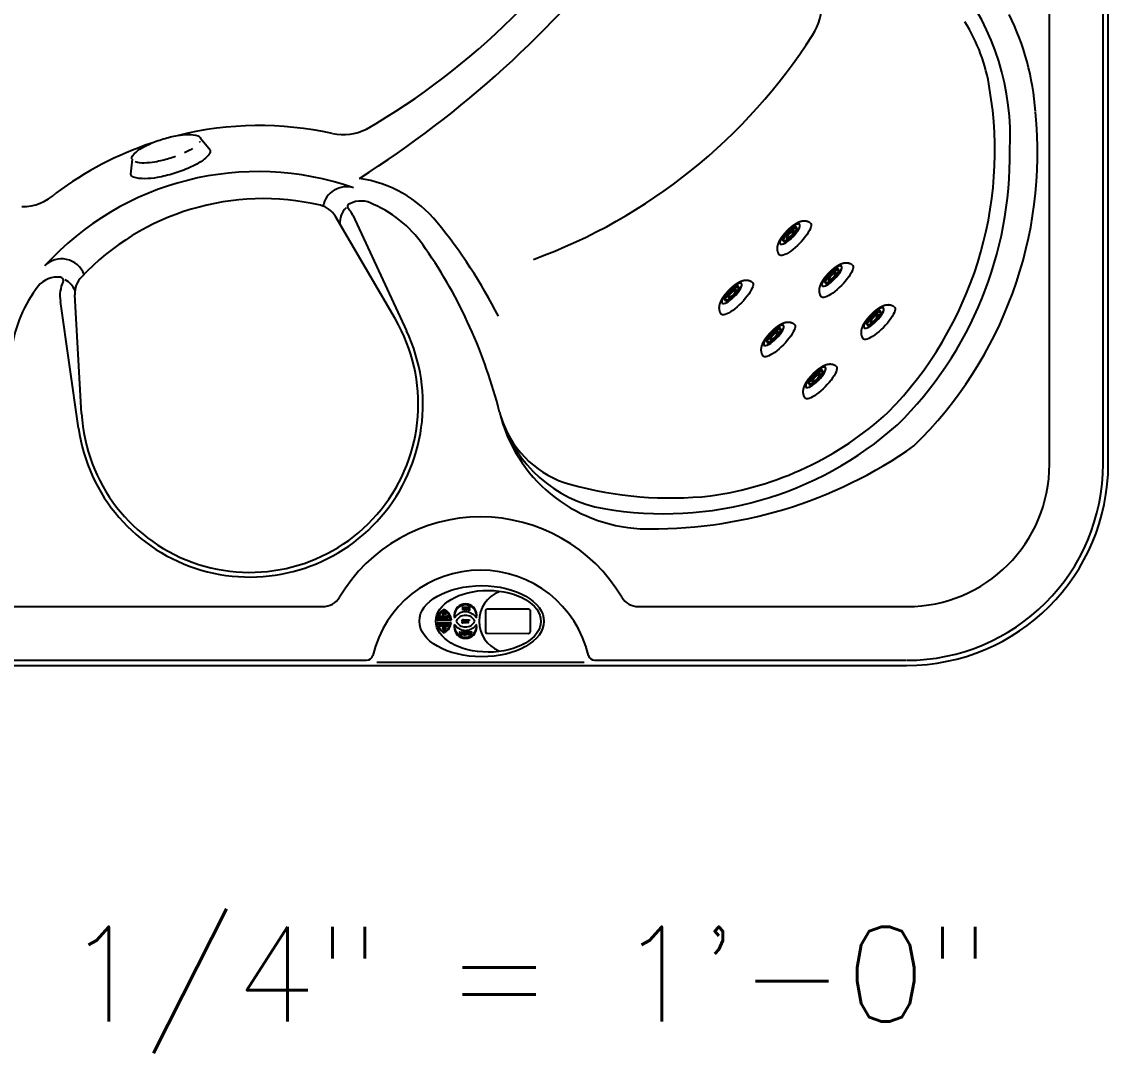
# Model space of a CAD drawing. Extents: x 956 to 1028, y 499 to 635.
# Drawn here: x 982.17 to 1027.97, y 499.37 to 542.87 of the extents above; entities that cross this region are included whole.
import ezdxf
from ezdxf.enums import TextEntityAlignment as Align

# ---------------------------------------------------------------- set-up
doc = ezdxf.new("R2010")
doc.units = 0
doc.header["$MEASUREMENT"] = 0
for name, color, linetype in [('1', 4, 'Continuous'), ('clean', 1, 'Continuous'), ('DIM', 3, 'Continuous')]:
    doc.layers.add(name, color=color, linetype=linetype)
doc.styles.add('SIMPLEX', font='simplex')

# ---------------------------------------------------------------- blocks, each defined once
blk = doc.blocks.new('AUX')
at = {"layer": '1'}
h = blk.add_hatch(color=3, dxfattribs=at)
edge = h.paths.add_edge_path()
edge.add_spline(control_points=[(-1.02, 0.729), (-1.02, 0.729), (-1.02, 0.604), (-1.02, 0.604), (-1.02, 0.578), (-1.022, 0.57), (-1.031, 0.558), (-1.041, 0.546), (-1.056, 0.538), (-1.07, 0.538), (-1.078, 0.538), (-1.085, 0.541), (-1.089, 0.544), (-1.089, 0.545), (-1.09, 0.545), (-1.09, 0.548), (-1.09, 0.552), (-1.089, 0.552), (-1.088, 0.554), (-1.088, 0.554), (-1.081, 0.561), (-1.081, 0.561), (-1.08, 0.561), (-1.08, 0.562), (-1.079, 0.562), (-1.079, 0.562), (-1.077, 0.562), (-1.077, 0.562), (-1.076, 0.562), (-1.076, 0.562), (-1.073, 0.56), (-1.07, 0.559), (-1.066, 0.557), (-1.061, 0.557), (-1.053, 0.557), (-1.047, 0.561), (-1.045, 0.57), (-1.044, 0.575), (-1.043, 0.582), (-1.043, 0.6), (-1.043, 0.6), (-1.043, 0.729), (-1.043, 0.729), (-1.043, 0.729), (-1.02, 0.729), (-1.02, 0.729)], knot_values=[0, 0, 0, 0, 1, 1, 1, 2, 2, 2, 3, 3, 3, 4, 4, 4, 5, 5, 5, 6, 6, 6, 7, 7, 7, 8, 8, 8, 9, 9, 9, 10, 10, 10, 11, 11, 11, 12, 12, 12, 13, 13, 13, 14, 14, 14, 15, 15, 15, 15], degree=3, periodic=0)
h.paths.add_polyline_path([(-0.878, 0.729), (-0.878, 0.714), (-0.953, 0.714), (-0.953, 0.667), (-0.886, 0.667), (-0.886, 0.652), (-0.953, 0.652), (-0.953, 0.598), (-0.876, 0.598), (-0.876, 0.582), (-0.977, 0.582), (-0.977, 0.729)])
h.paths.add_polyline_path([(-0.711, 0.729), (-0.711, 0.713), (-0.771, 0.713), (-0.771, 0.582), (-0.795, 0.582), (-0.795, 0.713), (-0.855, 0.713), (-0.855, 0.729)])
edge = h.paths.add_edge_path()
edge.add_spline(control_points=[(-0.611, 0.711), (-0.611, 0.71), (-0.611, 0.71), (-0.611, 0.71), (-0.611, 0.709), (-0.611, 0.709), (-0.612, 0.708), (-0.612, 0.708), (-0.615, 0.707), (-0.615, 0.707), (-0.616, 0.707), (-0.616, 0.706), (-0.617, 0.706), (-0.617, 0.706), (-0.618, 0.707), (-0.62, 0.708), (-0.627, 0.713), (-0.64, 0.717), (-0.651, 0.717), (-0.668, 0.717), (-0.679, 0.708), (-0.679, 0.695), (-0.679, 0.688), (-0.676, 0.683), (-0.672, 0.68), (-0.667, 0.676), (-0.663, 0.674), (-0.646, 0.667), (-0.628, 0.659), (-0.621, 0.655), (-0.615, 0.649), (-0.608, 0.642), (-0.604, 0.633), (-0.604, 0.623), (-0.604, 0.597), (-0.628, 0.579), (-0.662, 0.579), (-0.673, 0.579), (-0.693, 0.582), (-0.7, 0.585), (-0.703, 0.586), (-0.704, 0.586), (-0.704, 0.588), (-0.704, 0.588), (-0.706, 0.602), (-0.706, 0.602), (-0.706, 0.603), (-0.706, 0.603), (-0.706, 0.604), (-0.706, 0.604), (-0.706, 0.605), (-0.705, 0.605), (-0.705, 0.605), (-0.702, 0.607), (-0.702, 0.607), (-0.701, 0.607), (-0.701, 0.607), (-0.7, 0.607), (-0.7, 0.607), (-0.7, 0.607), (-0.698, 0.606), (-0.688, 0.6), (-0.671, 0.595), (-0.658, 0.595), (-0.64, 0.595), (-0.627, 0.604), (-0.627, 0.618), (-0.627, 0.624), (-0.629, 0.629), (-0.633, 0.633), (-0.637, 0.637), (-0.643, 0.64), (-0.657, 0.646), (-0.677, 0.655), (-0.684, 0.658), (-0.69, 0.664), (-0.697, 0.671), (-0.701, 0.68), (-0.701, 0.69), (-0.701, 0.715), (-0.679, 0.731), (-0.646, 0.731), (-0.636, 0.731), (-0.62, 0.729), (-0.615, 0.727), (-0.614, 0.727), (-0.613, 0.725), (-0.613, 0.724), (-0.613, 0.724), (-0.611, 0.711), (-0.611, 0.711)], knot_values=[0, 0, 0, 0, 1, 1, 1, 2, 2, 2, 3, 3, 3, 4, 4, 4, 5, 5, 5, 6, 6, 6, 7, 7, 7, 8, 8, 8, 9, 9, 9, 10, 10, 10, 11, 11, 11, 12, 12, 12, 13, 13, 13, 14, 14, 14, 15, 15, 15, 16, 16, 16, 17, 17, 17, 18, 18, 18, 19, 19, 19, 20, 20, 20, 21, 21, 21, 22, 22, 22, 23, 23, 23, 24, 24, 24, 25, 25, 25, 26, 26, 26, 27, 27, 27, 28, 28, 28, 29, 29, 29, 30, 30, 30, 30], degree=3, periodic=0)
edge = h.paths.add_edge_path()
edge.add_spline(control_points=[(-0.934, 0.053), (-0.934, 0.052), (-0.934, 0.052), (-0.934, 0.052), (-0.934, 0.051), (-0.934, 0.051), (-0.935, 0.05), (-0.935, 0.05), (-0.939, 0.049), (-0.939, 0.049), (-0.939, 0.049), (-0.94, 0.048), (-0.94, 0.048), (-0.94, 0.048), (-0.941, 0.049), (-0.943, 0.05), (-0.95, 0.055), (-0.964, 0.059), (-0.974, 0.059), (-0.991, 0.059), (-1.002, 0.05), (-1.002, 0.037), (-1.002, 0.03), (-1, 0.025), (-0.995, 0.022), (-0.99, 0.018), (-0.987, 0.016), (-0.969, 0.009), (-0.951, 0.001), (-0.945, -0.003), (-0.938, -0.009), (-0.931, -0.016), (-0.928, -0.025), (-0.928, -0.035), (-0.928, -0.061), (-0.951, -0.079), (-0.985, -0.079), (-0.996, -0.079), (-1.017, -0.076), (-1.024, -0.073), (-1.026, -0.072), (-1.027, -0.072), (-1.027, -0.07), (-1.027, -0.07), (-1.029, -0.056), (-1.029, -0.056), (-1.03, -0.055), (-1.03, -0.055), (-1.03, -0.054), (-1.03, -0.054), (-1.029, -0.053), (-1.028, -0.053), (-1.028, -0.053), (-1.025, -0.051), (-1.025, -0.051), (-1.025, -0.051), (-1.024, -0.051), (-1.024, -0.051), (-1.023, -0.051), (-1.023, -0.051), (-1.021, -0.052), (-1.012, -0.058), (-0.994, -0.063), (-0.981, -0.063), (-0.963, -0.063), (-0.95, -0.054), (-0.95, -0.04), (-0.95, -0.034), (-0.952, -0.029), (-0.956, -0.025), (-0.961, -0.021), (-0.966, -0.018), (-0.981, -0.012), (-1, -0.003), (-1.007, 0), (-1.014, 0.006), (-1.021, 0.013), (-1.024, 0.022), (-1.024, 0.032), (-1.024, 0.057), (-1.002, 0.073), (-0.969, 0.073), (-0.959, 0.073), (-0.943, 0.071), (-0.938, 0.069), (-0.937, 0.069), (-0.936, 0.067), (-0.936, 0.066), (-0.936, 0.066), (-0.934, 0.053), (-0.934, 0.053)], knot_values=[0, 0, 0, 0, 1, 1, 1, 2, 2, 2, 3, 3, 3, 4, 4, 4, 5, 5, 5, 6, 6, 6, 7, 7, 7, 8, 8, 8, 9, 9, 9, 10, 10, 10, 11, 11, 11, 12, 12, 12, 13, 13, 13, 14, 14, 14, 15, 15, 15, 16, 16, 16, 17, 17, 17, 18, 18, 18, 19, 19, 19, 20, 20, 20, 21, 21, 21, 22, 22, 22, 23, 23, 23, 24, 24, 24, 25, 25, 25, 26, 26, 26, 27, 27, 27, 28, 28, 28, 29, 29, 29, 30, 30, 30, 30], degree=3, periodic=0)
h.paths.add_polyline_path([(-0.798, 0.071), (-0.798, 0.056), (-0.873, 0.056), (-0.873, 0.009), (-0.806, 0.009), (-0.806, -0.006), (-0.873, -0.006), (-0.873, -0.06), (-0.796, -0.06), (-0.796, -0.076), (-0.897, -0.076), (-0.897, 0.071)])
h.paths.add_polyline_path([(-0.631, 0.071), (-0.631, 0.055), (-0.691, 0.055), (-0.691, -0.076), (-0.715, -0.076), (-0.715, 0.055), (-0.775, 0.055), (-0.775, 0.071)])
h.paths.add_polyline_path([(-1.11, -0.552), (-1.11, -0.683), (-1.039, -0.683), (-1.039, -0.699), (-1.134, -0.699), (-1.134, -0.552)])
h.paths.add_polyline_path([(-0.997, -0.552), (-0.997, -0.699), (-1.021, -0.699), (-1.021, -0.552)])
edge = h.paths.add_edge_path()
edge.add_spline(control_points=[(-0.826, -0.626), (-0.826, -0.626), (-0.826, -0.695), (-0.826, -0.695), (-0.846, -0.699), (-0.867, -0.702), (-0.883, -0.702), (-0.905, -0.702), (-0.922, -0.697), (-0.935, -0.689), (-0.954, -0.677), (-0.966, -0.654), (-0.966, -0.629), (-0.966, -0.582), (-0.929, -0.549), (-0.875, -0.549), (-0.862, -0.549), (-0.84, -0.552), (-0.835, -0.555), (-0.833, -0.555), (-0.832, -0.556), (-0.832, -0.558), (-0.832, -0.558), (-0.831, -0.571), (-0.831, -0.571), (-0.831, -0.571), (-0.831, -0.571), (-0.831, -0.571), (-0.831, -0.572), (-0.832, -0.573), (-0.832, -0.573), (-0.832, -0.573), (-0.835, -0.575), (-0.835, -0.575), (-0.836, -0.575), (-0.836, -0.575), (-0.836, -0.575), (-0.837, -0.575), (-0.837, -0.575), (-0.84, -0.573), (-0.851, -0.568), (-0.866, -0.564), (-0.879, -0.564), (-0.916, -0.564), (-0.94, -0.588), (-0.94, -0.626), (-0.94, -0.664), (-0.916, -0.687), (-0.878, -0.687), (-0.869, -0.687), (-0.861, -0.686), (-0.85, -0.684), (-0.85, -0.684), (-0.85, -0.626), (-0.85, -0.626), (-0.85, -0.626), (-0.826, -0.626), (-0.826, -0.626)], knot_values=[0, 0, 0, 0, 1, 1, 1, 2, 2, 2, 3, 3, 3, 4, 4, 4, 5, 5, 5, 6, 6, 6, 7, 7, 7, 8, 8, 8, 9, 9, 9, 10, 10, 10, 11, 11, 11, 12, 12, 12, 13, 13, 13, 14, 14, 14, 15, 15, 15, 16, 16, 16, 17, 17, 17, 18, 18, 18, 19, 19, 19, 19], degree=3, periodic=0)
h.paths.add_polyline_path([(-0.685, -0.614), (-0.685, -0.552), (-0.661, -0.552), (-0.661, -0.699), (-0.685, -0.699), (-0.685, -0.629), (-0.767, -0.629), (-0.767, -0.699), (-0.791, -0.699), (-0.791, -0.552), (-0.767, -0.552), (-0.767, -0.614)])
h.paths.add_polyline_path([(-0.502, -0.552), (-0.502, -0.568), (-0.563, -0.568), (-0.563, -0.699), (-0.586, -0.699), (-0.586, -0.568), (-0.646, -0.568), (-0.646, -0.552)])
h = blk.add_hatch(color=3, dxfattribs=at)
edge = h.paths.add_edge_path(flags=16)
edge.add_spline(control_points=[(-1.768, 0.191), (-1.764, 0.19), (-1.761, 0.19), (-1.757, 0.19), (-1.734, 0.19), (-1.725, 0.198), (-1.725, 0.216), (-1.725, 0.226), (-1.729, 0.234), (-1.736, 0.237), (-1.74, 0.239), (-1.746, 0.24), (-1.755, 0.24), (-1.757, 0.24), (-1.762, 0.24), (-1.768, 0.239), (-1.768, 0.239), (-1.768, 0.191), (-1.768, 0.191)], knot_values=[0, 0, 0, 0, 1, 1, 1, 2, 2, 2, 3, 3, 3, 4, 4, 4, 5, 5, 5, 6, 6, 6, 6], degree=3, periodic=0)
edge = h.paths.add_edge_path()
edge.add_spline(control_points=[(-1.787, 0.251), (-1.765, 0.251), (-1.753, 0.251), (-1.752, 0.251), (-1.735, 0.251), (-1.726, 0.249), (-1.719, 0.245), (-1.71, 0.239), (-1.705, 0.229), (-1.705, 0.216), (-1.705, 0.203), (-1.711, 0.192), (-1.722, 0.185), (-1.731, 0.181), (-1.74, 0.179), (-1.756, 0.179), (-1.761, 0.179), (-1.764, 0.179), (-1.768, 0.179), (-1.768, 0.179), (-1.768, 0.134), (-1.768, 0.134), (-1.768, 0.134), (-1.787, 0.134), (-1.787, 0.134), (-1.787, 0.134), (-1.787, 0.251), (-1.787, 0.251)], knot_values=[0, 0, 0, 0, 1, 1, 1, 2, 2, 2, 3, 3, 3, 4, 4, 4, 5, 5, 5, 6, 6, 6, 7, 7, 7, 8, 8, 8, 9, 9, 9, 9], degree=3, periodic=0)
h.paths.add_polyline_path([(-1.929, 0.251), (-1.886, 0.161), (-1.84, 0.251), (-1.822, 0.251), (-1.819, 0.134), (-1.837, 0.134), (-1.839, 0.226), (-1.885, 0.136), (-1.893, 0.135), (-1.937, 0.227), (-1.938, 0.134), (-1.954, 0.134), (-1.947, 0.251)])
h.paths.add_polyline_path([(-1.973, 0.251), (-1.973, 0.239), (-2.032, 0.239), (-2.032, 0.202), (-1.979, 0.202), (-1.979, 0.19), (-2.032, 0.19), (-2.032, 0.147), (-1.971, 0.147), (-1.971, 0.134), (-2.051, 0.134), (-2.051, 0.251)])
h.paths.add_polyline_path([(-2.072, 0.251), (-2.072, 0.238), (-2.12, 0.238), (-2.12, 0.134), (-2.139, 0.134), (-2.139, 0.238), (-2.186, 0.238), (-2.186, 0.251)])
for points in [[(-1.948, 0.454), (-2.014, 0.353), (-1.948, 0.353)], [(-1.939, -0.454), (-1.873, -0.353), (-1.939, -0.353)]]:
    blk.add_hatch(color=3, dxfattribs=at).paths.add_polyline_path(points)
h = blk.add_hatch(color=3, dxfattribs=at)
edge = h.paths.add_edge_path(flags=16)
edge.add_spline(control_points=[(-1.773, -0.207), (-1.769, -0.207), (-1.766, -0.208), (-1.761, -0.208), (-1.739, -0.208), (-1.729, -0.2), (-1.729, -0.182), (-1.729, -0.172), (-1.733, -0.164), (-1.741, -0.161), (-1.745, -0.159), (-1.75, -0.158), (-1.759, -0.158), (-1.762, -0.158), (-1.767, -0.158), (-1.773, -0.158), (-1.773, -0.158), (-1.773, -0.207), (-1.773, -0.207)], knot_values=[0, 0, 0, 0, 1, 1, 1, 2, 2, 2, 3, 3, 3, 4, 4, 4, 5, 5, 5, 6, 6, 6, 6], degree=3, periodic=0)
edge = h.paths.add_edge_path()
edge.add_spline(control_points=[(-1.792, -0.147), (-1.769, -0.147), (-1.758, -0.146), (-1.756, -0.146), (-1.74, -0.146), (-1.731, -0.148), (-1.723, -0.153), (-1.714, -0.159), (-1.709, -0.169), (-1.709, -0.181), (-1.709, -0.195), (-1.716, -0.206), (-1.727, -0.212), (-1.735, -0.217), (-1.745, -0.219), (-1.761, -0.219), (-1.765, -0.219), (-1.768, -0.219), (-1.773, -0.219), (-1.773, -0.219), (-1.773, -0.263), (-1.773, -0.263), (-1.773, -0.263), (-1.792, -0.263), (-1.792, -0.263), (-1.792, -0.263), (-1.792, -0.147), (-1.792, -0.147)], knot_values=[0, 0, 0, 0, 1, 1, 1, 2, 2, 2, 3, 3, 3, 4, 4, 4, 5, 5, 5, 6, 6, 6, 7, 7, 7, 8, 8, 8, 9, 9, 9, 9], degree=3, periodic=0)
h.paths.add_polyline_path([(-1.933, -0.147), (-1.89, -0.237), (-1.844, -0.147), (-1.827, -0.147), (-1.823, -0.263), (-1.842, -0.263), (-1.844, -0.172), (-1.89, -0.261), (-1.897, -0.263), (-1.941, -0.171), (-1.943, -0.263), (-1.958, -0.263), (-1.951, -0.147)])
h.paths.add_polyline_path([(-1.977, -0.147), (-1.977, -0.159), (-2.037, -0.159), (-2.037, -0.196), (-1.984, -0.196), (-1.984, -0.208), (-2.037, -0.208), (-2.037, -0.251), (-1.976, -0.251), (-1.976, -0.263), (-2.056, -0.263), (-2.056, -0.147)])
h.paths.add_polyline_path([(-2.077, -0.147), (-2.077, -0.159), (-2.124, -0.159), (-2.124, -0.263), (-2.143, -0.263), (-2.143, -0.159), (-2.191, -0.159), (-2.191, -0.147)])
for p, q in [((2.422, 0.623), (0.296, 0.623)), ((0.192, 0.519), (0.192, -0.519)), ((2.526, -0.519), (2.526, 0.519)), ((0.296, -0.623), (2.422, -0.623))]:
    blk.add_line(p, q, dxfattribs=at)
at = {"layer": '1', "color": 3}
for p, q in [((-2.267, 0.073), (-1.615, 0.073)), ((-2.267, -0.075), (-1.615, -0.075))]:
    blk.add_line(p, q, dxfattribs=at)
for points in [[(-0.878, 0.729), (-0.878, 0.714), (-0.953, 0.714), (-0.953, 0.667), (-0.886, 0.667), (-0.886, 0.652), (-0.953, 0.652), (-0.953, 0.598), (-0.876, 0.598), (-0.876, 0.582), (-0.977, 0.582), (-0.977, 0.729)], [(-0.711, 0.729), (-0.711, 0.713), (-0.771, 0.713), (-0.771, 0.582), (-0.795, 0.582), (-0.795, 0.713), (-0.855, 0.713), (-0.855, 0.729)], [(-2.072, 0.251), (-2.072, 0.238), (-2.12, 0.238), (-2.12, 0.134), (-2.139, 0.134), (-2.139, 0.238), (-2.186, 0.238), (-2.186, 0.251)], [(-1.973, 0.251), (-1.973, 0.239), (-2.032, 0.239), (-2.032, 0.202), (-1.979, 0.202), (-1.979, 0.19), (-2.032, 0.19), (-2.032, 0.147), (-1.971, 0.147), (-1.971, 0.134), (-2.051, 0.134), (-2.051, 0.251)], [(-2.035, 0.344), (-1.941, 0.487), (-1.847, 0.344)], [(-1.948, 0.454), (-2.014, 0.353), (-1.948, 0.353)], [(-1.929, 0.251), (-1.886, 0.161), (-1.84, 0.251), (-1.822, 0.251), (-1.819, 0.134), (-1.837, 0.134), (-1.839, 0.226), (-1.885, 0.136), (-1.893, 0.135), (-1.937, 0.227), (-1.938, 0.134), (-1.954, 0.134), (-1.947, 0.251)], [(-0.798, 0.071), (-0.798, 0.056), (-0.873, 0.056), (-0.873, 0.009), (-0.806, 0.009), (-0.806, -0.006), (-0.873, -0.006), (-0.873, -0.06), (-0.796, -0.06), (-0.796, -0.076), (-0.897, -0.076), (-0.897, 0.071)], [(-0.631, 0.071), (-0.631, 0.055), (-0.691, 0.055), (-0.691, -0.076), (-0.715, -0.076), (-0.715, 0.055), (-0.775, 0.055), (-0.775, 0.071)], [(-2.077, -0.147), (-2.077, -0.159), (-2.124, -0.159), (-2.124, -0.263), (-2.143, -0.263), (-2.143, -0.159), (-2.191, -0.159), (-2.191, -0.147)], [(-1.977, -0.147), (-1.977, -0.159), (-2.037, -0.159), (-2.037, -0.196), (-1.984, -0.196), (-1.984, -0.208), (-2.037, -0.208), (-2.037, -0.251), (-1.976, -0.251), (-1.976, -0.263), (-2.056, -0.263), (-2.056, -0.147)], [(-2.04, -0.343), (-1.852, -0.343), (-1.946, -0.487)], [(-1.933, -0.147), (-1.89, -0.237), (-1.844, -0.147), (-1.827, -0.147), (-1.823, -0.263), (-1.842, -0.263), (-1.844, -0.172), (-1.89, -0.261), (-1.897, -0.263), (-1.941, -0.171), (-1.943, -0.263), (-1.958, -0.263), (-1.951, -0.147)], [(-1.939, -0.454), (-1.873, -0.353), (-1.939, -0.353)], [(-1.11, -0.552), (-1.11, -0.683), (-1.039, -0.683), (-1.039, -0.699), (-1.134, -0.699), (-1.134, -0.552)], [(-0.997, -0.552), (-0.997, -0.699), (-1.021, -0.699), (-1.021, -0.552)], [(-0.685, -0.614), (-0.685, -0.552), (-0.661, -0.552), (-0.661, -0.699), (-0.685, -0.699), (-0.685, -0.629), (-0.767, -0.629), (-0.767, -0.699), (-0.791, -0.699), (-0.791, -0.552), (-0.767, -0.552), (-0.767, -0.614)], [(-0.502, -0.552), (-0.502, -0.568), (-0.563, -0.568), (-0.563, -0.699), (-0.586, -0.699), (-0.586, -0.568), (-0.646, -0.568), (-0.646, -0.552)]]:
    blk.add_lwpolyline(points, close=True, dxfattribs=at)
at = {"layer": '1'}
for centre, radius, start, end in [((1.518, 0), 1.649, 112.1782, 247.8397), ((0.296, 0.519), 0.104, 90, 180), ((2.422, 0.519), 0.104, 0, 90), ((0.296, -0.519), 0.104, 180, 270), ((2.422, -0.519), 0.104, 270, 0)]:
    blk.add_arc(centre, radius, start, end, dxfattribs=at)
at = {"layer": '1', "color": 3}
for centre, radius, start, end in [((-0.837, -0.186), 0.669, 36.528, 143.472), ((-0.836, -0.244), 0.548, 26.9389, 153.0611), ((-0.836, 0.253), 0.548, 206.9389, 333.0611), ((-0.837, 0.194), 0.669, 216.528, 323.472)]:
    blk.add_arc(centre, radius, start, end, dxfattribs=at)
at = {"layer": '1'}
for centre, major_axis, ratio in [((0, 0), (-3.222, 0), 0.571434), ((0.342, 0), (-2.717, 0), 0.588498)]:
    blk.add_ellipse(centre, major_axis=major_axis, ratio=ratio, dxfattribs=at)
at = {"layer": '1', "color": 3}
for points, knots in [([(-1.941, 0.559), (-1.76, 0.467), (-1.632, 0.285), (-1.615, 0.073), (-1.615, 0.073), (-1.577, 0.073), (-1.577, 0.073), (-1.593, 0.29), (-1.718, 0.477), (-1.898, 0.58), (-1.912, 0.588), (-1.926, 0.595), (-1.941, 0.602), (-1.956, 0.595), (-1.97, 0.588), (-1.984, 0.58), (-2.164, 0.477), (-2.289, 0.29), (-2.305, 0.073), (-2.305, 0.073), (-2.267, 0.073), (-2.267, 0.073), (-2.25, 0.285), (-2.122, 0.467), (-1.941, 0.559)], [0, 0, 0, 0, 1, 1, 1, 2, 2, 2, 3, 3, 3, 4, 4, 4, 5, 5, 5, 6, 6, 6, 7, 7, 7, 8, 8, 8, 8]), ([(-0.272, 0.173), (-0.261, 0.218), (-0.255, 0.264), (-0.255, 0.312), (-0.255, 0.633), (-0.515, 0.894), (-0.837, 0.894), (-1.158, 0.894), (-1.419, 0.633), (-1.419, 0.312), (-1.419, 0.264), (-1.413, 0.217), (-1.402, 0.173)], [4, 4, 4, 4, 5, 5, 5, 6, 6, 6, 7, 7, 7, 8, 8, 8, 8]), ([(-1.384, 0.312), (-1.384, 0.614), (-1.139, 0.859), (-0.837, 0.859), (-0.535, 0.859), (-0.29, 0.614), (-0.29, 0.312), (-0.29, 0.278), (-0.293, 0.245), (-0.299, 0.213)], [0, 0, 0, 0, 1, 1, 1, 2, 2, 2, 3, 3, 3, 3]), ([(-0.611, 0.711), (-0.611, 0.71), (-0.611, 0.71), (-0.611, 0.71), (-0.611, 0.709), (-0.611, 0.709), (-0.612, 0.708), (-0.612, 0.708), (-0.615, 0.707), (-0.615, 0.707), (-0.616, 0.707), (-0.616, 0.706), (-0.617, 0.706), (-0.617, 0.706), (-0.618, 0.707), (-0.62, 0.708), (-0.627, 0.713), (-0.64, 0.717), (-0.651, 0.717), (-0.668, 0.717), (-0.679, 0.708), (-0.679, 0.695), (-0.679, 0.688), (-0.676, 0.683), (-0.672, 0.68), (-0.667, 0.676), (-0.663, 0.674), (-0.646, 0.667), (-0.628, 0.659), (-0.621, 0.655), (-0.615, 0.649), (-0.608, 0.642), (-0.604, 0.633), (-0.604, 0.623), (-0.604, 0.597), (-0.628, 0.579), (-0.662, 0.579), (-0.673, 0.579), (-0.693, 0.582), (-0.7, 0.585), (-0.703, 0.586), (-0.704, 0.586), (-0.704, 0.588), (-0.704, 0.588), (-0.706, 0.602), (-0.706, 0.602), (-0.706, 0.603), (-0.706, 0.603), (-0.706, 0.604), (-0.706, 0.604), (-0.706, 0.605), (-0.705, 0.605), (-0.705, 0.605), (-0.702, 0.607), (-0.702, 0.607), (-0.701, 0.607), (-0.701, 0.607), (-0.7, 0.607), (-0.7, 0.607), (-0.7, 0.607), (-0.698, 0.606), (-0.688, 0.6), (-0.671, 0.595), (-0.658, 0.595), (-0.64, 0.595), (-0.627, 0.604), (-0.627, 0.618), (-0.627, 0.624), (-0.629, 0.629), (-0.633, 0.633), (-0.637, 0.637), (-0.643, 0.64), (-0.657, 0.646), (-0.677, 0.655), (-0.684, 0.658), (-0.69, 0.664), (-0.697, 0.671), (-0.701, 0.68), (-0.701, 0.69), (-0.701, 0.715), (-0.679, 0.731), (-0.646, 0.731), (-0.636, 0.731), (-0.62, 0.729), (-0.615, 0.727), (-0.614, 0.727), (-0.613, 0.725), (-0.613, 0.724), (-0.613, 0.724), (-0.611, 0.711), (-0.611, 0.711)], [0, 0, 0, 0, 1, 1, 1, 2, 2, 2, 3, 3, 3, 4, 4, 4, 5, 5, 5, 6, 6, 6, 7, 7, 7, 8, 8, 8, 9, 9, 9, 10, 10, 10, 11, 11, 11, 12, 12, 12, 13, 13, 13, 14, 14, 14, 15, 15, 15, 16, 16, 16, 17, 17, 17, 18, 18, 18, 19, 19, 19, 20, 20, 20, 21, 21, 21, 22, 22, 22, 23, 23, 23, 24, 24, 24, 25, 25, 25, 26, 26, 26, 27, 27, 27, 28, 28, 28, 29, 29, 29, 30, 30, 30, 30]), ([(-1.787, 0.251), (-1.765, 0.251), (-1.753, 0.251), (-1.752, 0.251), (-1.735, 0.251), (-1.726, 0.249), (-1.719, 0.245), (-1.71, 0.239), (-1.705, 0.229), (-1.705, 0.216), (-1.705, 0.203), (-1.711, 0.192), (-1.722, 0.185), (-1.731, 0.181), (-1.74, 0.179), (-1.756, 0.179), (-1.761, 0.179), (-1.764, 0.179), (-1.768, 0.179), (-1.768, 0.179), (-1.768, 0.134), (-1.768, 0.134), (-1.768, 0.134), (-1.787, 0.134), (-1.787, 0.134), (-1.787, 0.134), (-1.787, 0.251), (-1.787, 0.251)], [0, 0, 0, 0, 1, 1, 1, 2, 2, 2, 3, 3, 3, 4, 4, 4, 5, 5, 5, 6, 6, 6, 7, 7, 7, 8, 8, 8, 9, 9, 9, 9]), ([(-1.768, 0.191), (-1.764, 0.19), (-1.761, 0.19), (-1.757, 0.19), (-1.734, 0.19), (-1.725, 0.198), (-1.725, 0.216), (-1.725, 0.226), (-1.729, 0.234), (-1.736, 0.237), (-1.74, 0.239), (-1.746, 0.24), (-1.755, 0.24), (-1.757, 0.24), (-1.762, 0.24), (-1.768, 0.239), (-1.768, 0.239), (-1.768, 0.191), (-1.768, 0.191)], [0, 0, 0, 0, 1, 1, 1, 2, 2, 2, 3, 3, 3, 4, 4, 4, 5, 5, 5, 6, 6, 6, 6]), ([(-0.934, 0.053), (-0.934, 0.052), (-0.934, 0.052), (-0.934, 0.052), (-0.934, 0.051), (-0.934, 0.051), (-0.935, 0.05), (-0.935, 0.05), (-0.939, 0.049), (-0.939, 0.049), (-0.939, 0.049), (-0.94, 0.048), (-0.94, 0.048), (-0.94, 0.048), (-0.941, 0.049), (-0.943, 0.05), (-0.95, 0.055), (-0.964, 0.059), (-0.974, 0.059), (-0.991, 0.059), (-1.002, 0.05), (-1.002, 0.037), (-1.002, 0.03), (-1, 0.025), (-0.995, 0.022), (-0.99, 0.018), (-0.987, 0.016), (-0.969, 0.009), (-0.951, 0.001), (-0.945, -0.003), (-0.938, -0.009), (-0.931, -0.016), (-0.928, -0.025), (-0.928, -0.035), (-0.928, -0.061), (-0.951, -0.079), (-0.985, -0.079), (-0.996, -0.079), (-1.017, -0.076), (-1.024, -0.073), (-1.026, -0.072), (-1.027, -0.072), (-1.027, -0.07), (-1.027, -0.07), (-1.029, -0.056), (-1.029, -0.056), (-1.03, -0.055), (-1.03, -0.055), (-1.03, -0.054), (-1.03, -0.054), (-1.029, -0.053), (-1.028, -0.053), (-1.028, -0.053), (-1.025, -0.051), (-1.025, -0.051), (-1.025, -0.051), (-1.024, -0.051), (-1.024, -0.051), (-1.023, -0.051), (-1.023, -0.051), (-1.021, -0.052), (-1.012, -0.058), (-0.994, -0.063), (-0.981, -0.063), (-0.963, -0.063), (-0.95, -0.054), (-0.95, -0.04), (-0.95, -0.034), (-0.952, -0.029), (-0.956, -0.025), (-0.961, -0.021), (-0.966, -0.018), (-0.981, -0.012), (-1, -0.003), (-1.007, 0), (-1.014, 0.006), (-1.021, 0.013), (-1.024, 0.022), (-1.024, 0.032), (-1.024, 0.057), (-1.002, 0.073), (-0.969, 0.073), (-0.959, 0.073), (-0.943, 0.071), (-0.938, 0.069), (-0.937, 0.069), (-0.936, 0.067), (-0.936, 0.066), (-0.936, 0.066), (-0.934, 0.053), (-0.934, 0.053)], [0, 0, 0, 0, 1, 1, 1, 2, 2, 2, 3, 3, 3, 4, 4, 4, 5, 5, 5, 6, 6, 6, 7, 7, 7, 8, 8, 8, 9, 9, 9, 10, 10, 10, 11, 11, 11, 12, 12, 12, 13, 13, 13, 14, 14, 14, 15, 15, 15, 16, 16, 16, 17, 17, 17, 18, 18, 18, 19, 19, 19, 20, 20, 20, 21, 21, 21, 22, 22, 22, 23, 23, 23, 24, 24, 24, 25, 25, 25, 26, 26, 26, 27, 27, 27, 28, 28, 28, 29, 29, 29, 30, 30, 30, 30]), ([(-1.792, -0.147), (-1.769, -0.147), (-1.758, -0.146), (-1.756, -0.146), (-1.74, -0.146), (-1.731, -0.148), (-1.723, -0.153), (-1.714, -0.159), (-1.709, -0.169), (-1.709, -0.181), (-1.709, -0.195), (-1.716, -0.206), (-1.727, -0.212), (-1.735, -0.217), (-1.745, -0.219), (-1.761, -0.219), (-1.765, -0.219), (-1.768, -0.219), (-1.773, -0.219), (-1.773, -0.219), (-1.773, -0.263), (-1.773, -0.263), (-1.773, -0.263), (-1.792, -0.263), (-1.792, -0.263), (-1.792, -0.263), (-1.792, -0.147), (-1.792, -0.147)], [0, 0, 0, 0, 1, 1, 1, 2, 2, 2, 3, 3, 3, 4, 4, 4, 5, 5, 5, 6, 6, 6, 7, 7, 7, 8, 8, 8, 9, 9, 9, 9]), ([(-1.773, -0.207), (-1.769, -0.207), (-1.766, -0.208), (-1.761, -0.208), (-1.739, -0.208), (-1.729, -0.2), (-1.729, -0.182), (-1.729, -0.172), (-1.733, -0.164), (-1.741, -0.161), (-1.745, -0.159), (-1.75, -0.158), (-1.759, -0.158), (-1.762, -0.158), (-1.767, -0.158), (-1.773, -0.158), (-1.773, -0.158), (-1.773, -0.207), (-1.773, -0.207)], [0, 0, 0, 0, 1, 1, 1, 2, 2, 2, 3, 3, 3, 4, 4, 4, 5, 5, 5, 6, 6, 6, 6]), ([(-1.401, -0.164), (-1.412, -0.209), (-1.418, -0.255), (-1.418, -0.303), (-1.418, -0.625), (-1.157, -0.885), (-0.836, -0.885), (-0.515, -0.885), (-0.254, -0.625), (-0.254, -0.303), (-0.254, -0.255), (-0.26, -0.209), (-0.271, -0.164)], [4, 4, 4, 4, 5, 5, 5, 6, 6, 6, 7, 7, 7, 8, 8, 8, 8]), ([(-0.289, -0.303), (-0.289, -0.605), (-0.534, -0.85), (-0.836, -0.85), (-1.138, -0.85), (-1.383, -0.605), (-1.383, -0.303), (-1.383, -0.269), (-1.38, -0.236), (-1.374, -0.204)], [0, 0, 0, 0, 1, 1, 1, 2, 2, 2, 3, 3, 3, 3]), ([(-0.826, -0.626), (-0.826, -0.626), (-0.826, -0.695), (-0.826, -0.695), (-0.846, -0.699), (-0.867, -0.702), (-0.883, -0.702), (-0.905, -0.702), (-0.922, -0.697), (-0.935, -0.689), (-0.954, -0.677), (-0.966, -0.654), (-0.966, -0.629), (-0.966, -0.582), (-0.929, -0.549), (-0.875, -0.549), (-0.862, -0.549), (-0.84, -0.552), (-0.835, -0.555), (-0.833, -0.555), (-0.832, -0.556), (-0.832, -0.558), (-0.832, -0.558), (-0.831, -0.571), (-0.831, -0.571), (-0.831, -0.571), (-0.831, -0.571), (-0.831, -0.571), (-0.831, -0.572), (-0.832, -0.573), (-0.832, -0.573), (-0.832, -0.573), (-0.835, -0.575), (-0.835, -0.575), (-0.836, -0.575), (-0.836, -0.575), (-0.836, -0.575), (-0.837, -0.575), (-0.837, -0.575), (-0.84, -0.573), (-0.851, -0.568), (-0.866, -0.564), (-0.879, -0.564), (-0.916, -0.564), (-0.94, -0.588), (-0.94, -0.626), (-0.94, -0.664), (-0.916, -0.687), (-0.878, -0.687), (-0.869, -0.687), (-0.861, -0.686), (-0.85, -0.684), (-0.85, -0.684), (-0.85, -0.626), (-0.85, -0.626), (-0.85, -0.626), (-0.826, -0.626), (-0.826, -0.626)], [0, 0, 0, 0, 1, 1, 1, 2, 2, 2, 3, 3, 3, 4, 4, 4, 5, 5, 5, 6, 6, 6, 7, 7, 7, 8, 8, 8, 9, 9, 9, 10, 10, 10, 11, 11, 11, 12, 12, 12, 13, 13, 13, 14, 14, 14, 15, 15, 15, 16, 16, 16, 17, 17, 17, 18, 18, 18, 19, 19, 19, 19])]:
    blk.add_open_spline(points, degree=3, knots=knots, dxfattribs=at)
for points in [[(-1.984, 0.58), (-2.164, 0.477), (-2.289, 0.29), (-2.305, 0.073)], [(-1.941, 0.602), (-1.956, 0.595), (-1.97, 0.588), (-1.984, 0.58)], [(-1.898, 0.58), (-1.912, 0.588), (-1.926, 0.595), (-1.941, 0.602)], [(-1.577, 0.073), (-1.593, 0.29), (-1.718, 0.477), (-1.898, 0.58)], [(-2.305, 0.073), (-2.305, 0.073), (-2.267, 0.073), (-2.267, 0.073)], [(-2.267, 0.073), (-2.25, 0.285), (-2.122, 0.467), (-1.941, 0.559)], [(-1.941, 0.559), (-1.76, 0.467), (-1.632, 0.285), (-1.615, 0.073)], [(-1.615, 0.073), (-1.615, 0.073), (-1.577, 0.073), (-1.577, 0.073)], [(-1.402, 0.173), (-1.393, 0.186), (-1.384, 0.2), (-1.375, 0.213)], [(-1.375, 0.213), (-1.381, 0.245), (-1.384, 0.278), (-1.384, 0.312)], [(-0.299, 0.213), (-0.29, 0.2), (-0.281, 0.186), (-0.272, 0.173)], [(-2.267, -0.075), (-2.267, -0.075), (-2.305, -0.075), (-2.305, -0.075)], [(-2.305, -0.075), (-2.289, -0.292), (-2.164, -0.479), (-1.984, -0.582)], [(-1.941, -0.562), (-2.122, -0.469), (-2.25, -0.288), (-2.267, -0.075)], [(-1.615, -0.075), (-1.632, -0.288), (-1.76, -0.469), (-1.941, -0.562)], [(-1.898, -0.582), (-1.718, -0.479), (-1.593, -0.292), (-1.577, -0.075)], [(-1.577, -0.075), (-1.577, -0.075), (-1.615, -0.075), (-1.615, -0.075)], [(-1.374, -0.204), (-1.383, -0.191), (-1.392, -0.178), (-1.401, -0.164)], [(-0.271, -0.164), (-0.28, -0.178), (-0.289, -0.191), (-0.298, -0.204)], [(-0.298, -0.204), (-0.292, -0.236), (-0.289, -0.269), (-0.289, -0.303)], [(-1.984, -0.582), (-1.97, -0.59), (-1.956, -0.598), (-1.941, -0.605)], [(-1.941, -0.605), (-1.926, -0.598), (-1.912, -0.59), (-1.898, -0.582)]]:
    blk.add_open_spline(points, degree=3, dxfattribs=at)
blk = doc.blocks.new('2011 HOT SPOT SX')
at = {"layer": '1', "linetype": 'Continuous'}
for p, q in [((69.594, 8.479), (69.594, 63.594)), ((72.073, 8.5), (72.073, 63.573)), ((40.226, 18.983), (42.501, 14.109)), ((28.668, 10), (27.91, 15.34)), ((8.479, 2.479), (38.966, 2.479)), ((52.273, 2.479), (63.594, 2.479)), ((8.5, 0), (63.573, 0))]:
    blk.add_line(p, q, dxfattribs=at)
at = {"layer": '1', "color": 3, "linetype": 'Continuous'}
for p, q in [((71.857, 8.5), (71.857, 63.573)), ((8.5, 0.216), (40.811, 0.216)), ((41.24, 0.134), (49.99, 0.134)), ((50.425, 0.216), (63.534, 0.216))]:
    blk.add_line(p, q, dxfattribs=at)
at = {"layer": '1', "color": 2}
for p, q in [((34.215, 21.729), (33.813, 22.222)), ((30.926, 21.346), (30.866, 20.712)), ((42.026, 14.596), (39.503, 18.929)), ((28.802, 10.624), (28.52, 15.63))]:
    blk.add_line(p, q, dxfattribs=at)
at = {"layer": '1', "color": 3}
for p, q in [((58.835, 18.328), (58.882, 18.283)), ((58.513, 18), (58.56, 17.954)), ((60.604, 16.56), (60.651, 16.514)), ((60.282, 16.232), (60.328, 16.186)), ((56.386, 15.827), (56.433, 15.781)), ((56.064, 15.499), (56.111, 15.453)), ((62.373, 14.791), (62.419, 14.745)), ((62.05, 14.463), (62.097, 14.417)), ((58.155, 14.059), (58.202, 14.013)), ((57.833, 13.73), (57.879, 13.685)), ((59.601, 11.962), (59.648, 11.916)), ((59.924, 12.29), (59.97, 12.244))]:
    blk.add_line(p, q, dxfattribs=at)
at = {"layer": '1', "color": 2}
for points in [[(30.921, 21.363, -0.216002), (30.953, 21.489, -0.081817), (31.259, 21.767, -0.04033), (31.661, 21.984, -0.029604), (32.243, 22.199, -0.029604), (32.847, 22.344, -0.04033), (33.301, 22.387, -0.081817), (33.711, 22.326, -0.245947), (33.813, 22.222, -0.245947)], [(33.813, 22.222, -0.005775), (33.814, 22.219, -0.081817)], [(34.215, 21.729, -0.245947), (34.183, 21.564, -0.081817), (33.828, 21.24, -0.04033), (33.362, 20.99, -0.029604), (32.686, 20.74, -0.029604), (31.986, 20.572, -0.04033), (31.459, 20.521, -0.081817), (30.984, 20.592, -0.245947), (30.866, 20.712, -0.196903)]]:
    blk.add_lwpolyline(points, format="xyb", dxfattribs=at)
at = {"layer": '1', "color": 3}
for points in [[(33.791, 22.086, -0.012327), (33.786, 22.08, -0.007666), (33.761, 22.049, -0.034668)], [(33.469, 21.794, -0.033602), (33.136, 21.611, -0.029604)], [(32.758, 21.457, -0.013206), (32.495, 21.37, -0.029604), (31.891, 21.225, -0.04033), (31.437, 21.181, -0.075759), (31.057, 21.233, -0.245947)]]:
    blk.add_lwpolyline(points, format="xyb", dxfattribs=at)
at = {"layer": '1', "linetype": 'Continuous'}
for centre, radius, start, end in [((25.559, 48.9), 30.391, 300.1035, 329.3321), ((57.262, 28.062), 2.771, 327.6261, 29.5775), ((39.849, 39.102), 23.388, 289.9815, 327.6261), ((36.292, 8.457), 14.305, 77.5816, 103.7983), ((39.816, 24.661), 2.277, 258.6759, 295.68), ((36.292, 8.457), 14.305, 108.4991, 126.81), ((36.232, 8.681), 12.141, 70.5908, 137.7596), ((39.965, 19.174), 1.005, 72.5036, 168.9295), ((39.771, 15.414), 5.174, 39.1445, 81.7709), ((26.284, 21.457), 2.112, 269.7955, 312.8827), ((39.465, 18.669), 0.824, 22.4478, 46.1712), ((26.129, 4.31), 22.764, 27.2217, 39.1445), ((27.961, 16.138), 1.005, 20.4675, 135.5117), ((29.299, 15.59), 1.411, 154.7312, 190.0502), ((35.891, 11.023), 7.295, 188.0668, 25.0195), ((63.573, 8.5), 8.5, 270, 0), ((63.594, 8.479), 6, 270, 0), ((45.62, -0.655), 6.919, 30.721, 149.279), ((38.966, 3.299), 0.82, 270, 329.279), ((52.273, 3.299), 0.82, 210.721, 270)]:
    blk.add_arc(centre, radius, start, end, dxfattribs=at)
at = {"layer": '1', "color": 3, "linetype": 'Continuous'}
for centre, radius, start, end in [((16.843, 57.868), 44.203, 302.3744, 322.2677), ((57.332, 22.317), 10.606, 356.8185, 37.814), ((59.693, 23.195), 7.466, 8.7569, 31.9027), ((51.51, 21.704), 15.782, 315.6774, 9.5843), ((51.999, 21.473), 15.924, 314.6656, 0.9168), ((53.404, 20.918), 13.899, 277.8856, 312.5401), ((51.759, 12.039), 5.508, 196.7972, 260.0788), ((50.522, 11.712), 4.229, 200.2311, 254.397), ((53.341, 21.203), 14.808, 260.1586, 311.7057), ((63.573, 8.5), 8.284, 270, 0), ((53.619, 22.801), 15.742, 254.397, 276.1689), ((45.618, -0.649), 4.669, 13.2862, 166.7138), ((40.811, 0.486), 0.27, 270, 346.7138), ((50.425, 0.486), 0.27, 193.2862, 270)]:
    blk.add_arc(centre, radius, start, end, dxfattribs=at)
at = {"layer": '1', "color": 2, "linetype": 'Continuous'}
for centre, radius, start, end in [((58.009, 22.564), 11.025, 4.1132, 26.2963), ((51.781, 21.632), 17.31, 314.3572, 5.6062), ((40.564, 18.675), 0.877, 134.7274, 184.2975), ((40.115, 19.345), 0.114, 100.1692, 226.1712), ((40.58, 18.565), 1.016, 59.0994, 117.7651), ((39.097, 14.846), 5.01, 32.9238, 66.4095), ((25.915, 5.568), 21.127, 13.9871, 34.6135), ((27.761, 15.377), 1, 81.1147, 142.2173), ((27.906, 16.235), 0.129, 343.5475, 86.1674), ((27.698, 15.449), 0.902, 23.444, 62.7534), ((31.418, 12.547), 5.623, 142.2625, 171.7117), ((52.671, 12.193), 6.437, 193.583, 267.1261), ((52.848, 24.911), 19.153, 268.5054, 305.18)]:
    blk.add_arc(centre, radius, start, end, dxfattribs=at)
at = {"layer": '1', "color": 2}
for centre, radius, start, end in [((36.452, 9.156), 10.525, 76.7272, 136.7142), ((38.638, 18.426), 1, 30.2141, 76.7272), ((29.518, 15.686), 1, 136.7142, 183.2273), ((35.891, 11.023), 7.1, 183.2273, 30.2141)]:
    blk.add_arc(centre, radius, start, end, dxfattribs=at)
at = {"layer": '1', "color": 3, "extrusion": (0, 0, -1)}
for centre, major_axis, start_param, end_param in [((58.653, 18.185), (-0.406, -0.414), 4.355360367553331, 10.63854567473292), ((58.674, 18.164), (-0.161, -0.164), 1.213768, 7.496953), ((60.422, 16.416), (-0.406, -0.414), 4.355360367553331, 10.63854567473292), ((60.443, 16.396), (-0.161, -0.164), 1.213768, 7.496953), ((56.204, 15.684), (-0.406, -0.414), 4.355360367553331, 10.63854567473292), ((56.225, 15.663), (-0.161, -0.164), 1.213768, 7.496953), ((62.19, 14.648), (-0.406, -0.414), 4.355360367553331, 10.63854567473292), ((62.211, 14.627), (-0.161, -0.164), 1.213768, 7.496953), ((57.973, 13.915), (-0.406, -0.414), 4.355360367553331, 10.63854567473292), ((57.994, 13.895), (-0.161, -0.164), 1.213768, 7.496953), ((59.742, 12.146), (-0.406, -0.414), 4.355360367553331, 10.63854567473292), ((59.762, 12.126), (-0.161, -0.164), 1.213768, 7.496953)]:
    blk.add_ellipse(centre, major_axis=major_axis, ratio=0.28756, start_param=start_param, end_param=end_param, dxfattribs=at)
at = {"layer": '1', "color": 3, "extrusion": (-3.89007e-17, -3.96008e-17, -1)}
for centre, major_axis, start_param, end_param in [((58.653, 18.185), (-0.406, -0.414), 1.213768, 7.496953), ((58.667, 18.172), (-0.266, -0.27), 6.174551, 9.533412), ((58.674, 18.164), (-0.14, -0.143), 1.213768, 7.496953), ((60.422, 16.416), (-0.406, -0.414), 1.213768, 7.496953), ((60.435, 16.403), (-0.266, -0.27), 6.174551, 9.533412), ((60.443, 16.396), (-0.14, -0.143), 1.213768, 7.496953), ((56.204, 15.684), (-0.406, -0.414), 1.213768, 7.496953), ((56.218, 15.67), (-0.266, -0.27), 6.174551, 9.533412), ((56.225, 15.663), (-0.14, -0.143), 1.213768, 7.496953), ((62.19, 14.648), (-0.406, -0.414), 1.213768, 7.496953), ((62.204, 14.634), (-0.266, -0.27), 6.174551, 9.533412), ((62.211, 14.627), (-0.14, -0.143), 1.213768, 7.496953), ((57.973, 13.915), (-0.406, -0.414), 1.213768, 7.496953), ((57.986, 13.902), (-0.266, -0.27), 6.174551, 9.533412), ((57.994, 13.895), (-0.14, -0.143), 1.213768, 7.496953), ((59.742, 12.146), (-0.406, -0.414), 1.213768, 7.496953), ((59.755, 12.133), (-0.266, -0.27), 6.174551, 9.533412), ((59.762, 12.126), (-0.14, -0.143), 1.213768, 7.496953)]:
    blk.add_ellipse(centre, major_axis=major_axis, ratio=0.28756, start_param=start_param, end_param=end_param, dxfattribs=at)
at = {"layer": '1', "extrusion": (-3.89007e-17, -3.96008e-17, -1)}
for centre in [(58.865, 17.977), (60.634, 16.208), (56.416, 15.476), (62.402, 14.44), (58.185, 13.707), (59.953, 11.938)]:
    blk.add_ellipse(centre, major_axis=(-0.659, -0.671), ratio=0.28756, start_param=3.096514, end_param=6.328264, dxfattribs=at)
at = {"layer": '1', "color": 3, "extrusion": (3.89007e-17, 3.96008e-17, -1)}
for centre in [(58.653, 18.185), (60.422, 16.416), (56.204, 15.684), (62.19, 14.648), (57.973, 13.915), (59.742, 12.146)]:
    blk.add_ellipse(centre, major_axis=(-0.285, -0.291), ratio=0.28756, start_param=4.355360367553329, end_param=10.63854567473291, dxfattribs=at)
at = {"layer": '1'}
for points in [[(59.514, 18.655), (59.485, 18.674), (59.455, 18.691), (59.425, 18.704), (59.396, 18.714), (59.362, 18.724), (59.329, 18.73), (59.298, 18.733), (59.269, 18.735), (59.231, 18.734), (59.195, 18.73), (59.163, 18.725), (59.132, 18.718), (59.09, 18.706), (59.05, 18.692), (59.012, 18.677), (58.976, 18.659), (58.941, 18.641), (58.887, 18.61), (58.835, 18.576), (58.783, 18.539), (58.731, 18.5), (58.68, 18.458), (58.64, 18.424), (58.602, 18.389), (58.564, 18.353), (58.527, 18.316), (58.49, 18.278), (58.447, 18.231), (58.406, 18.184), (58.366, 18.136), (58.329, 18.087), (58.298, 18.045), (58.27, 18.003), (58.243, 17.961), (58.218, 17.918), (58.195, 17.874), (58.172, 17.826), (58.152, 17.777), (58.135, 17.723), (58.125, 17.681), (58.118, 17.635), (58.114, 17.583), (58.116, 17.539), (58.122, 17.492), (58.131, 17.454), (58.144, 17.414), (58.162, 17.373), (58.186, 17.333), (58.198, 17.316)], [(61.283, 16.887), (61.254, 16.906), (61.224, 16.922), (61.194, 16.935), (61.164, 16.946), (61.13, 16.955), (61.098, 16.961), (61.067, 16.964), (61.038, 16.966), (60.999, 16.965), (60.964, 16.962), (60.931, 16.956), (60.901, 16.95), (60.858, 16.938), (60.819, 16.924), (60.781, 16.908), (60.745, 16.891), (60.71, 16.872), (60.656, 16.841), (60.603, 16.807), (60.551, 16.771), (60.499, 16.731), (60.448, 16.689), (60.409, 16.655), (60.371, 16.62), (60.333, 16.584), (60.295, 16.547), (60.259, 16.51), (60.216, 16.463), (60.174, 16.415), (60.135, 16.367), (60.097, 16.318), (60.067, 16.277), (60.038, 16.234), (60.011, 16.192), (59.986, 16.149), (59.963, 16.105), (59.941, 16.058), (59.921, 16.008), (59.904, 15.955), (59.894, 15.912), (59.886, 15.866), (59.883, 15.814), (59.884, 15.771), (59.891, 15.723), (59.9, 15.685), (59.913, 15.645), (59.931, 15.605), (59.955, 15.564), (59.967, 15.547)], [(57.065, 16.154), (57.036, 16.173), (57.006, 16.189), (56.976, 16.203), (56.947, 16.213), (56.913, 16.222), (56.88, 16.228), (56.849, 16.232), (56.82, 16.233), (56.782, 16.232), (56.746, 16.229), (56.714, 16.224), (56.683, 16.217), (56.641, 16.205), (56.601, 16.191), (56.564, 16.175), (56.527, 16.158), (56.492, 16.14), (56.439, 16.109), (56.386, 16.075), (56.334, 16.038), (56.282, 15.999), (56.231, 15.957), (56.192, 15.923), (56.153, 15.888), (56.115, 15.852), (56.078, 15.815), (56.041, 15.777), (55.998, 15.73), (55.957, 15.683), (55.917, 15.635), (55.88, 15.586), (55.849, 15.544), (55.821, 15.502), (55.794, 15.459), (55.769, 15.416), (55.746, 15.373), (55.723, 15.325), (55.703, 15.275), (55.686, 15.222), (55.676, 15.18), (55.669, 15.133), (55.665, 15.081), (55.667, 15.038), (55.673, 14.99), (55.682, 14.952), (55.695, 14.913), (55.713, 14.872), (55.737, 14.831), (55.749, 14.814)], [(63.052, 15.118), (63.022, 15.137), (62.992, 15.153), (62.963, 15.167), (62.933, 15.177), (62.899, 15.186), (62.866, 15.192), (62.835, 15.196), (62.806, 15.197), (62.768, 15.196), (62.733, 15.193), (62.7, 15.188), (62.67, 15.181), (62.627, 15.169), (62.587, 15.155), (62.55, 15.139), (62.514, 15.122), (62.478, 15.104), (62.425, 15.073), (62.372, 15.039), (62.32, 15.002), (62.268, 14.962), (62.217, 14.921), (62.178, 14.887), (62.139, 14.852), (62.101, 14.816), (62.064, 14.779), (62.027, 14.741), (61.984, 14.694), (61.943, 14.647), (61.904, 14.598), (61.866, 14.55), (61.836, 14.508), (61.807, 14.466), (61.78, 14.423), (61.755, 14.38), (61.732, 14.337), (61.71, 14.289), (61.69, 14.239), (61.673, 14.186), (61.662, 14.144), (61.655, 14.097), (61.652, 14.045), (61.653, 14.002), (61.659, 13.954), (61.668, 13.916), (61.681, 13.877), (61.7, 13.836), (61.724, 13.795), (61.736, 13.778)], [(58.834, 14.385), (58.805, 14.405), (58.775, 14.421), (58.745, 14.434), (58.715, 14.444), (58.681, 14.454), (58.649, 14.46), (58.618, 14.463), (58.589, 14.465), (58.55, 14.464), (58.515, 14.46), (58.482, 14.455), (58.452, 14.448), (58.409, 14.436), (58.37, 14.422), (58.332, 14.407), (58.296, 14.39), (58.261, 14.371), (58.207, 14.34), (58.154, 14.306), (58.102, 14.269), (58.051, 14.23), (57.999, 14.188), (57.96, 14.154), (57.922, 14.119), (57.884, 14.083), (57.846, 14.046), (57.81, 14.008), (57.767, 13.962), (57.726, 13.914), (57.686, 13.866), (57.649, 13.817), (57.618, 13.775), (57.589, 13.733), (57.563, 13.691), (57.537, 13.648), (57.514, 13.604), (57.492, 13.557), (57.472, 13.507), (57.455, 13.453), (57.445, 13.411), (57.437, 13.365), (57.434, 13.313), (57.436, 13.269), (57.442, 13.222), (57.451, 13.184), (57.464, 13.144), (57.482, 13.103), (57.506, 13.063), (57.518, 13.046)], [(60.603, 12.617), (60.573, 12.636), (60.544, 12.652), (60.514, 12.665), (60.484, 12.676), (60.45, 12.685), (60.417, 12.691), (60.387, 12.695), (60.357, 12.696), (60.319, 12.695), (60.284, 12.692), (60.251, 12.687), (60.221, 12.68), (60.178, 12.668), (60.138, 12.654), (60.101, 12.638), (60.065, 12.621), (60.029, 12.603), (59.976, 12.571), (59.923, 12.537), (59.871, 12.501), (59.819, 12.461), (59.768, 12.419), (59.729, 12.386), (59.69, 12.351), (59.652, 12.315), (59.615, 12.278), (59.579, 12.24), (59.536, 12.193), (59.494, 12.145), (59.455, 12.097), (59.417, 12.049), (59.387, 12.007), (59.358, 11.965), (59.331, 11.922), (59.306, 11.879), (59.283, 11.836), (59.261, 11.788), (59.241, 11.738), (59.224, 11.685), (59.213, 11.642), (59.206, 11.596), (59.203, 11.544), (59.204, 11.501), (59.21, 11.453), (59.219, 11.415), (59.232, 11.375), (59.251, 11.335), (59.275, 11.294), (59.287, 11.277)]]:
    blk.add_open_spline(points, degree=1, knots=[1.258846, 1.258846, 1.28405, 1.309253, 1.334457, 1.359661, 1.389764, 1.419868, 1.449972, 1.480075, 1.522807, 1.565539, 1.60827, 1.651002, 1.715116, 1.779231, 1.843346, 1.90746, 1.971575, 2.071337, 2.171099, 2.270861, 2.370623, 2.470385, 2.54716, 2.623934, 2.700709, 2.777484, 2.854259, 2.947334, 3.040409, 3.133485, 3.22656, 3.306164, 3.385768, 3.465372, 3.544977, 3.624581, 3.7092, 3.79382, 3.87844, 3.94015, 4.001861, 4.063571, 4.110156, 4.15674, 4.191384, 4.226028, 4.260673, 4.295317, 4.310282, 4.310282], dxfattribs=at)
at = {"layer": '1', "color": 3}
for points in [[(58.939, 18.432), (58.94, 18.428), (58.941, 18.42), (58.94, 18.409), (58.937, 18.396), (58.933, 18.381), (58.925, 18.361), (58.915, 18.339), (58.902, 18.316), (58.886, 18.289), (58.868, 18.261), (58.847, 18.233), (58.824, 18.202), (58.798, 18.172), (58.771, 18.141), (58.743, 18.111), (58.714, 18.082), (58.684, 18.053), (58.653, 18.026), (58.623, 18.001), (58.593, 17.978), (58.565, 17.958), (58.537, 17.94), (58.511, 17.925), (58.488, 17.913), (58.467, 17.903), (58.448, 17.897), (58.434, 17.894), (58.423, 17.893), (58.415, 17.893), (58.411, 17.895)], [(60.708, 16.664), (60.709, 16.659), (60.71, 16.651), (60.709, 16.641), (60.706, 16.628), (60.701, 16.612), (60.694, 16.592), (60.683, 16.571), (60.671, 16.547), (60.655, 16.521), (60.636, 16.493), (60.616, 16.464), (60.592, 16.434), (60.567, 16.403), (60.54, 16.373), (60.512, 16.342), (60.482, 16.313), (60.452, 16.285), (60.422, 16.258), (60.392, 16.233), (60.362, 16.21), (60.333, 16.189), (60.306, 16.171), (60.28, 16.156), (60.256, 16.144), (60.235, 16.135), (60.217, 16.129), (60.202, 16.125), (60.191, 16.124), (60.184, 16.125), (60.18, 16.126)], [(56.49, 15.931), (56.492, 15.927), (56.492, 15.919), (56.491, 15.908), (56.488, 15.895), (56.484, 15.879), (56.476, 15.86), (56.466, 15.838), (56.453, 15.815), (56.437, 15.788), (56.419, 15.76), (56.398, 15.731), (56.375, 15.701), (56.349, 15.671), (56.322, 15.64), (56.294, 15.61), (56.265, 15.58), (56.235, 15.552), (56.204, 15.525), (56.174, 15.5), (56.144, 15.477), (56.116, 15.457), (56.088, 15.439), (56.062, 15.423), (56.039, 15.411), (56.018, 15.402), (55.999, 15.396), (55.985, 15.393), (55.974, 15.392), (55.966, 15.392), (55.962, 15.393)], [(62.476, 14.895), (62.478, 14.891), (62.478, 14.883), (62.477, 14.872), (62.475, 14.859), (62.47, 14.843), (62.462, 14.824), (62.452, 14.802), (62.44, 14.779), (62.424, 14.752), (62.405, 14.724), (62.384, 14.695), (62.361, 14.665), (62.336, 14.635), (62.309, 14.604), (62.28, 14.574), (62.251, 14.544), (62.221, 14.516), (62.191, 14.489), (62.16, 14.464), (62.131, 14.441), (62.102, 14.421), (62.074, 14.403), (62.048, 14.387), (62.025, 14.375), (62.004, 14.366), (61.985, 14.36), (61.971, 14.357), (61.96, 14.356), (61.952, 14.356), (61.948, 14.357)], [(58.259, 14.162), (58.26, 14.158), (58.261, 14.15), (58.26, 14.14), (58.257, 14.126), (58.252, 14.111), (58.245, 14.091), (58.235, 14.069), (58.222, 14.046), (58.206, 14.019), (58.187, 13.992), (58.167, 13.963), (58.143, 13.932), (58.118, 13.902), (58.091, 13.872), (58.063, 13.841), (58.033, 13.812), (58.003, 13.783), (57.973, 13.757), (57.943, 13.732), (57.913, 13.708), (57.884, 13.688), (57.857, 13.67), (57.831, 13.655), (57.807, 13.643), (57.786, 13.634), (57.768, 13.627), (57.753, 13.624), (57.742, 13.623), (57.735, 13.624), (57.731, 13.625)], [(60.028, 12.394), (60.029, 12.389), (60.029, 12.382), (60.029, 12.371), (60.026, 12.358), (60.021, 12.342), (60.013, 12.322), (60.003, 12.301), (59.991, 12.277), (59.975, 12.251), (59.956, 12.223), (59.935, 12.194), (59.912, 12.164), (59.887, 12.133), (59.86, 12.103), (59.831, 12.073), (59.802, 12.043), (59.772, 12.015), (59.742, 11.988), (59.711, 11.963), (59.682, 11.94), (59.653, 11.919), (59.625, 11.901), (59.599, 11.886), (59.576, 11.874), (59.555, 11.865), (59.536, 11.859), (59.522, 11.856), (59.511, 11.854), (59.503, 11.855), (59.499, 11.856)]]:
    blk.add_open_spline(points, degree=1, knots=[5.178052, 5.178052, 5.268561, 5.359069, 5.444224, 5.529379, 5.614534, 5.70861, 5.802687, 5.896764, 5.997577, 6.09839, 6.199203, 6.302796, 6.406388, 6.50998, 6.614493, 6.719006, 6.823518, 6.927955, 7.032392, 7.136828, 7.2401, 7.343372, 7.446644, 7.546427, 7.646211, 7.745995, 7.837037, 7.928079, 8.019121, 8.102376, 8.102376], dxfattribs=at)
at = {"layer": 'clean', "color": 1, "xscale": 0.8147113590000307, "yscale": 0.8147113589999435, "zscale": 0.814711359, "rotation": 359.8893566618695}
blk.add_blockref('AUX', (45.662, 1.863), dxfattribs=at)

msp = doc.modelspace()

# ---------------------------------------------------------------- block references
at = {"layer": '1'}
msp.add_blockref('2011 HOT SPOT SX', (955.896, 515.727), dxfattribs=at)

# ---------------------------------------------------------------- texts
at = {"layer": 'DIM', "style": 'SIMPLEX'}
msp.add_text('SCALE: 1/4" = 1\'-0"', height=4, dxfattribs=at).set_placement((993.124, 500.707), align=Align.CENTER)

doc.saveas('drawing.dxf')
